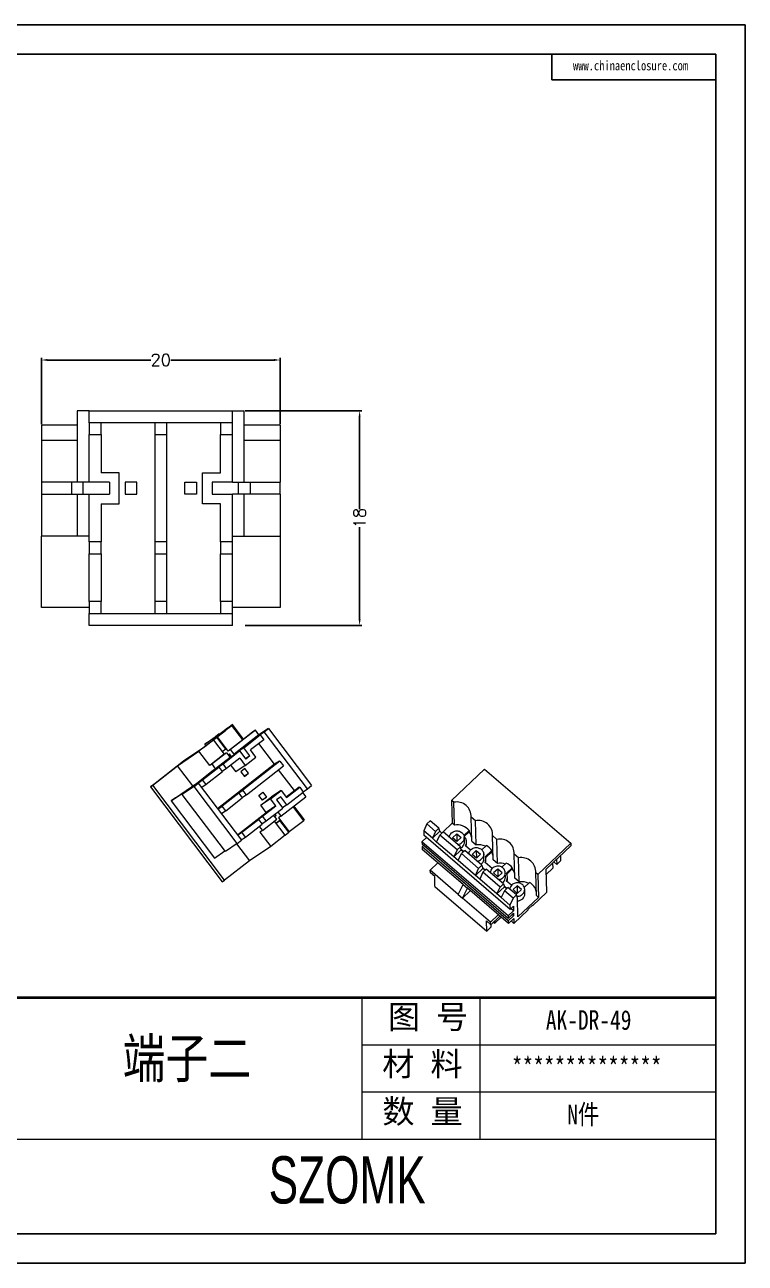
# Model space of a CAD drawing. Header units: inches. Extents: x 162 to 2102, y 1089 to 1379.
# Drawn here: x 1862.7 to 1923.1, y 1088.5 to 1192.3 of the extents above; entities that cross this region are included whole.
import ezdxf

# ---------------------------------------------------------------- set-up
doc = ezdxf.new("R2010")
doc.units = ezdxf.units.IN
doc.layers.add('文字', color=81, linetype='Continuous')
doc.layers.add('粗实线', color=7, linetype='Continuous', lineweight=30)
doc.layers.add('细实线', color=3, linetype='Continuous', lineweight=9)
doc.styles.get("Standard").update_dxf_attribs({"font": 'txt', "bigfont": 'gbcbig.shx'})
doc.styles.add('宋体', font='', dxfattribs={"width": 0.8, "height": 3.5})
doc.styles.add('长仿宋', font='', dxfattribs={"width": 0.7, "height": 4})
doc.styles.get('宋体').set_extended_font_data('SimSun')
doc.styles.get('长仿宋').set_extended_font_data('SimSun')
doc.dimstyles.new('1', dxfattribs={"dimtxt": 1, "dimasz": 0.5, "dimexe": 0.18, "dimexo": 0.0625, "dimgap": 0.09, "dimtad": 0, "dimzin": 9, "dimdsep": 46, "dimtxsty": 'Standard', "dimcen": 0.2, "dimclrd": 3, "dimclre": 3, "dimadec": 0, "dimazin": 2, "dimtfac": 1, "dimtofl": 0, "dimtmove": 0, "dimatfit": 3, "dimfxl": 1, "dimtolj": 1, "dimtzin": 0, "dimarcsym": 0})

# ---------------------------------------------------------------- blocks, each defined once
blk = doc.blocks.new('*D188')
at = {"color": 3, "lineweight": -2}
for p, q in [((1864.13, 1158.84), (1864.13, 1164.41)), ((1864.63, 1164.23), (1873.29, 1164.23)), ((1883.63, 1164.23), (1874.97, 1164.23)), ((1884.13, 1158.84), (1884.13, 1164.41))]:
    blk.add_line(p, q, dxfattribs=at)
at = {"color": 3}
for points in [[(1864.63, 1164.32), (1864.63, 1164.15), (1864.13, 1164.23)], [(1883.63, 1164.32), (1883.63, 1164.15), (1884.13, 1164.23)]]:
    blk.add_solid(points, dxfattribs=at)
at = {"layer": 'Defpoints', "color": 0}
for p in [(1884.13, 1164.23), (1864.13, 1158.78), (1884.13, 1158.78)]:
    blk.add_point(p, dxfattribs=at)
at = {"color": 0, "insert": (1874.13, 1164.23), "char_height": 1, "attachment_point": 5}
blk.add_mtext('\\A1;20', dxfattribs=at)
blk = doc.blocks.new('*D189')
at = {"color": 3, "lineweight": -2}
for p, q in [((1881.2, 1159.98), (1890.98, 1159.98)), ((1890.8, 1159.48), (1890.8, 1151.73)), ((1890.8, 1142.48), (1890.8, 1150.22)), ((1881.2, 1141.98), (1890.98, 1141.98))]:
    blk.add_line(p, q, dxfattribs=at)
at = {"color": 3}
for points in [[(1890.72, 1159.48), (1890.88, 1159.48), (1890.8, 1159.98)], [(1890.72, 1142.48), (1890.88, 1142.48), (1890.8, 1141.98)]]:
    blk.add_solid(points, dxfattribs=at)
at = {"layer": 'Defpoints', "color": 0}
for p in [(1881.13, 1159.98), (1881.13, 1141.98), (1890.8, 1141.98)]:
    blk.add_point(p, dxfattribs=at)
at = {"color": 0, "insert": (1890.8, 1150.98), "char_height": 1, "attachment_point": 5, "rotation": 90}
blk.add_mtext('\\A1;18', dxfattribs=at)

msp = doc.modelspace()

# ---------------------------------------------------------------- linework, layer by layer
for p, q in [((1776.288, 1192.336), (1923.125, 1192.336)), ((1923.125, 1192.336), (1923.125, 1088.511)), ((1780.087, 1189.864), (1920.653, 1189.864)), ((1906.92, 1189.864), (1906.92, 1187.718)), ((1920.653, 1189.864), (1920.653, 1090.983)), ((1906.92, 1187.718), (1920.653, 1187.718)), ((1780.087, 1090.983), (1920.653, 1090.983)), ((1776.288, 1088.511), (1923.125, 1088.511))]:
    msp.add_line(p, q)
at = {"color": 7, "linetype": 'Continuous', "lineweight": 15}
for p, q in [((1867.135, 1159.977), (1867.135, 1153.977)), ((1868.135, 1159.977), (1867.135, 1159.977)), ((1868.135, 1158.977), (1868.135, 1159.977)), ((1868.135, 1159.977), (1880.135, 1159.977)), ((1880.135, 1158.977), (1880.135, 1159.977)), ((1880.135, 1159.977), (1881.135, 1159.977)), ((1881.135, 1153.977), (1881.135, 1159.977)), ((1867.135, 1158.777), (1864.135, 1158.777)), ((1864.135, 1158.777), (1864.135, 1157.477)), ((1880.135, 1158.977), (1868.135, 1158.977)), ((1868.135, 1158.977), (1868.135, 1157.977)), ((1869.135, 1157.977), (1869.135, 1158.977)), ((1873.635, 1158.977), (1873.635, 1157.977)), ((1874.635, 1157.977), (1874.635, 1158.977)), ((1879.135, 1158.977), (1879.135, 1157.977)), ((1880.135, 1157.977), (1880.135, 1158.977)), ((1884.135, 1158.777), (1881.135, 1158.777)), ((1884.135, 1158.777), (1884.135, 1157.477)), ((1868.135, 1153.977), (1868.135, 1157.977)), ((1868.135, 1157.977), (1869.135, 1157.977)), ((1869.135, 1157.977), (1869.135, 1154.777)), ((1873.635, 1157.977), (1874.635, 1157.977)), ((1873.635, 1157.977), (1873.635, 1148.977)), ((1874.635, 1148.977), (1874.635, 1157.977)), ((1879.135, 1154.777), (1879.135, 1157.977)), ((1879.135, 1157.977), (1880.135, 1157.977)), ((1880.135, 1153.977), (1880.135, 1157.977)), ((1864.135, 1157.477), (1864.135, 1153.977)), ((1867.135, 1157.477), (1864.135, 1157.477)), ((1884.135, 1157.477), (1881.135, 1157.477)), ((1884.135, 1157.477), (1884.135, 1153.977)), ((1870.635, 1154.777), (1869.135, 1154.777)), ((1870.635, 1152.177), (1870.635, 1154.777)), ((1877.635, 1152.177), (1877.635, 1154.777)), ((1877.635, 1154.777), (1879.135, 1154.777)), ((1867.135, 1153.977), (1864.135, 1153.977)), ((1864.135, 1153.977), (1864.135, 1152.977)), ((1866.635, 1153.977), (1866.635, 1152.977)), ((1868.135, 1153.977), (1867.135, 1153.977)), ((1867.635, 1152.977), (1867.635, 1153.977)), ((1869.835, 1153.977), (1868.135, 1153.977)), ((1869.835, 1153.977), (1869.835, 1152.977)), ((1872.135, 1153.977), (1871.135, 1153.977)), ((1871.135, 1153.977), (1871.135, 1152.977)), ((1872.135, 1152.977), (1872.135, 1153.977)), ((1876.135, 1153.977), (1877.135, 1153.977)), ((1876.135, 1152.977), (1876.135, 1153.977)), ((1877.135, 1153.977), (1877.135, 1152.977)), ((1880.135, 1153.977), (1878.435, 1153.977)), ((1878.435, 1153.977), (1878.435, 1152.977)), ((1880.135, 1153.977), (1881.135, 1153.977)), ((1880.635, 1152.977), (1880.635, 1153.977)), ((1881.135, 1153.977), (1884.135, 1153.977)), ((1881.635, 1153.977), (1881.635, 1152.977)), ((1884.135, 1152.977), (1884.135, 1153.977)), ((1864.135, 1152.977), (1864.135, 1149.477)), ((1864.135, 1152.977), (1867.135, 1152.977)), ((1867.135, 1152.977), (1867.135, 1149.477)), ((1867.135, 1152.977), (1868.135, 1152.977)), ((1868.135, 1148.977), (1868.135, 1152.977)), ((1868.135, 1152.977), (1869.835, 1152.977)), ((1871.135, 1152.977), (1872.135, 1152.977)), ((1877.135, 1152.977), (1876.135, 1152.977)), ((1878.435, 1152.977), (1880.135, 1152.977)), ((1880.135, 1148.977), (1880.135, 1152.977)), ((1881.135, 1152.977), (1880.135, 1152.977)), ((1881.135, 1149.477), (1881.135, 1152.977)), ((1884.135, 1152.977), (1881.135, 1152.977)), ((1884.135, 1152.977), (1884.135, 1149.477)), ((1869.135, 1152.177), (1869.135, 1148.977)), ((1869.135, 1152.177), (1870.635, 1152.177)), ((1879.135, 1152.177), (1877.635, 1152.177)), ((1879.135, 1148.977), (1879.135, 1152.177)), ((1867.135, 1149.477), (1864.135, 1149.477)), ((1864.135, 1143.477), (1864.135, 1149.477)), ((1868.135, 1149.477), (1867.135, 1149.477)), ((1880.135, 1149.477), (1881.135, 1149.477)), ((1881.135, 1149.477), (1884.135, 1149.477)), ((1884.135, 1149.477), (1884.135, 1143.477)), ((1869.135, 1148.977), (1868.135, 1148.977)), ((1868.135, 1148.977), (1868.135, 1147.977)), ((1869.135, 1147.977), (1869.135, 1148.977)), ((1874.635, 1148.977), (1873.635, 1148.977)), ((1873.635, 1148.977), (1873.635, 1147.977)), ((1874.635, 1147.977), (1874.635, 1148.977)), ((1880.135, 1148.977), (1879.135, 1148.977)), ((1879.135, 1148.977), (1879.135, 1147.977)), ((1880.135, 1147.977), (1880.135, 1148.977)), ((1868.135, 1147.977), (1869.135, 1147.977)), ((1868.135, 1143.977), (1868.135, 1147.977)), ((1869.135, 1147.977), (1869.135, 1143.977)), ((1873.635, 1147.977), (1874.635, 1147.977)), ((1873.635, 1147.977), (1873.635, 1143.977)), ((1874.635, 1143.977), (1874.635, 1147.977)), ((1879.135, 1147.977), (1880.135, 1147.977)), ((1879.135, 1143.977), (1879.135, 1147.977)), ((1880.135, 1143.977), (1880.135, 1147.977)), ((1868.135, 1143.477), (1864.135, 1143.477)), ((1869.135, 1143.977), (1868.135, 1143.977)), ((1868.135, 1143.977), (1868.135, 1142.977)), ((1869.135, 1142.977), (1869.135, 1143.977)), ((1874.635, 1143.977), (1873.635, 1143.977)), ((1873.635, 1143.977), (1873.635, 1142.977)), ((1874.635, 1142.977), (1874.635, 1143.977)), ((1880.135, 1143.977), (1879.135, 1143.977)), ((1879.135, 1143.977), (1879.135, 1142.977)), ((1880.135, 1142.977), (1880.135, 1143.977)), ((1884.135, 1143.477), (1880.135, 1143.477)), ((1868.135, 1141.977), (1868.135, 1142.977)), ((1868.135, 1142.977), (1880.135, 1142.977)), ((1880.135, 1141.977), (1880.135, 1142.977)), ((1880.135, 1141.977), (1868.135, 1141.977)), ((1877.819, 1131.833), (1879.549, 1133.181)), ((1879.549, 1133.181), (1878.057, 1132.165)), ((1878.68, 1132.65), (1879.018, 1132.88)), ((1878.742, 1132.665), (1879.099, 1132.909)), ((1879.018, 1132.88), (1878.742, 1132.665)), ((1880.094, 1133.585), (1878.883, 1132.642)), ((1879.032, 1132.863), (1879.018, 1132.88)), ((1879.099, 1132.909), (1879.549, 1133.259)), ((1879.748, 1133.394), (1879.298, 1133.044)), ((1879.298, 1133.044), (1879.497, 1133.179)), ((1879.497, 1133.179), (1879.947, 1133.53)), ((1879.549, 1133.259), (1879.748, 1133.394)), ((1880.146, 1133.665), (1879.696, 1133.315)), ((1879.696, 1133.315), (1880.094, 1133.585)), ((1879.757, 1133.382), (1879.748, 1133.394)), ((1879.947, 1133.53), (1880.146, 1133.665)), ((1882.061, 1133.198), (1879.985, 1131.581)), ((1880.997, 1132.389), (1880.094, 1133.585)), ((1881.068, 1132.444), (1880.146, 1133.665)), ((1882.363, 1132.799), (1880.287, 1131.182)), ((1881.862, 1133.062), (1880.997, 1132.389)), ((1881.082, 1131.724), (1882.466, 1132.802)), ((1882.061, 1133.198), (1881.862, 1133.062)), ((1882.363, 1132.799), (1882.061, 1133.198)), ((1882.068, 1132.531), (1882.466, 1132.802)), ((1882.414, 1132.8), (1882.068, 1132.531)), ((1883.158, 1133.34), (1882.363, 1132.799)), ((1882.414, 1132.8), (1882.812, 1133.071)), ((1882.431, 1132.778), (1882.414, 1132.8)), ((1882.466, 1132.802), (1882.767, 1132.403)), ((1882.812, 1133.071), (1883.158, 1133.34)), ((1886.427, 1128.285), (1882.812, 1133.071)), ((1883.158, 1133.34), (1886.773, 1128.554)), ((1876.029, 1130.615), (1877.819, 1131.833)), ((1878.537, 1132.373), (1877.326, 1131.43)), ((1877.828, 1132.016), (1878.105, 1132.232)), ((1878.057, 1132.165), (1877.828, 1132.016)), ((1877.912, 1131.906), (1877.828, 1132.016)), ((1878.127, 1132.073), (1878.057, 1132.165)), ((1878.105, 1132.232), (1878.68, 1132.65)), ((1878.843, 1132.615), (1878.497, 1132.346)), ((1878.537, 1132.373), (1878.497, 1132.346)), ((1878.537, 1132.373), (1879.441, 1131.176)), ((1878.843, 1132.615), (1878.883, 1132.642)), ((1879.596, 1131.618), (1878.843, 1132.615)), ((1879.787, 1131.446), (1878.883, 1132.642)), ((1880.997, 1132.389), (1879.787, 1131.446)), ((1881.082, 1131.724), (1880.287, 1131.182)), ((1881.594, 1131.046), (1881.082, 1131.724)), ((1882.767, 1132.403), (1881.66, 1131.541)), ((1883.673, 1130.336), (1882.355, 1132.082)), ((1875.536, 1130.212), (1877.326, 1131.43)), ((1878.23, 1130.233), (1877.326, 1131.43)), ((1879.441, 1131.176), (1878.23, 1130.233)), ((1879.639, 1131.312), (1878.428, 1130.369)), ((1879.941, 1130.913), (1878.73, 1129.97)), ((1879.596, 1131.618), (1879.288, 1131.378)), ((1879.352, 1130.377), (1880.736, 1131.454)), ((1879.441, 1131.176), (1879.639, 1131.312)), ((1879.639, 1131.312), (1879.941, 1130.913)), ((1880.76, 1130.84), (1879.653, 1129.978)), ((1879.773, 1131.135), (1879.897, 1131.219)), ((1879.779, 1131.127), (1879.897, 1131.219)), ((1879.985, 1131.581), (1879.787, 1131.446)), ((1880.065, 1130.998), (1879.897, 1131.219)), ((1879.941, 1130.913), (1880.736, 1131.454)), ((1880.287, 1131.182), (1879.985, 1131.581)), ((1880.736, 1131.454), (1881.248, 1130.776)), ((1880.76, 1130.84), (1881.212, 1130.242)), ((1881.212, 1130.242), (1882.112, 1130.942)), ((1881.594, 1131.046), (1881.231, 1130.799)), ((1881.594, 1131.046), (1881.248, 1130.776)), ((1882.112, 1130.942), (1881.66, 1131.541)), ((1873.261, 1128.46), (1876.029, 1130.615)), ((1873.46, 1128.595), (1875.536, 1130.212)), ((1876.809, 1128.527), (1875.536, 1130.212)), ((1877.147, 1128.757), (1878.531, 1129.835)), ((1877.622, 1129.029), (1879.006, 1130.107)), ((1879.307, 1129.708), (1877.923, 1128.631)), ((1878.428, 1130.369), (1878.23, 1130.233)), ((1878.73, 1129.97), (1878.428, 1130.369)), ((1878.73, 1129.97), (1878.531, 1129.835)), ((1878.608, 1129.836), (1879.006, 1130.107)), ((1878.954, 1130.106), (1878.608, 1129.836)), ((1883.673, 1130.336), (1878.896, 1126.615)), ((1878.954, 1130.106), (1879.352, 1130.377)), ((1878.971, 1130.083), (1878.954, 1130.106)), ((1879.006, 1130.107), (1879.307, 1129.708)), ((1879.653, 1129.978), (1879.29, 1129.731)), ((1879.653, 1129.978), (1879.352, 1130.377)), ((1880.002, 1130.249), (1880.417, 1129.7)), ((1881.212, 1130.242), (1880.417, 1129.7)), ((1881.19, 1129.986), (1880.844, 1129.716)), ((1880.844, 1129.716), (1881.146, 1129.318)), ((1884.123, 1130.608), (1881.009, 1128.183)), ((1881.492, 1129.587), (1881.19, 1129.986)), ((1881.31, 1127.784), (1884.424, 1130.209)), ((1884.071, 1130.607), (1883.673, 1130.336)), ((1884.123, 1130.608), (1883.725, 1130.337)), ((1884.071, 1130.607), (1883.725, 1130.337)), ((1885.33, 1128.142), (1884.012, 1129.888)), ((1884.088, 1130.584), (1884.071, 1130.607)), ((1884.123, 1130.608), (1884.424, 1130.209)), ((1901.277, 1129.943), (1898.513, 1127.31)), ((1901.277, 1129.943), (1908.504, 1123.726)), ((1873.46, 1128.595), (1873.261, 1128.46)), ((1879.485, 1120.618), (1873.46, 1128.595)), ((1875.357, 1127.538), (1877.147, 1128.757)), ((1876.878, 1128.489), (1877.276, 1128.76)), ((1877.224, 1128.759), (1876.878, 1128.489)), ((1876.93, 1128.491), (1877.276, 1128.76)), ((1877.224, 1128.759), (1877.622, 1129.029)), ((1877.241, 1128.736), (1877.224, 1128.759)), ((1877.276, 1128.76), (1880.891, 1123.974)), ((1877.923, 1128.631), (1877.56, 1128.384)), ((1877.923, 1128.631), (1877.622, 1129.029)), ((1881.129, 1129.34), (1881.492, 1129.587)), ((1881.146, 1129.318), (1881.492, 1129.587)), ((1873.261, 1128.46), (1879.286, 1120.483)), ((1875.011, 1127.269), (1876.801, 1128.487)), ((1875.357, 1127.538), (1875.011, 1127.269)), ((1876.93, 1128.491), (1875.936, 1127.814)), ((1876.801, 1128.487), (1875.936, 1127.814)), ((1879.551, 1123.028), (1875.936, 1127.814)), ((1880.545, 1123.704), (1876.93, 1128.491)), ((1880.663, 1127.914), (1879.279, 1126.836)), ((1880.663, 1127.914), (1880.265, 1127.643)), ((1880.611, 1127.912), (1880.265, 1127.643)), ((1880.611, 1127.912), (1881.009, 1128.183)), ((1880.628, 1127.89), (1880.611, 1127.912)), ((1880.663, 1127.914), (1880.964, 1127.515)), ((1881.31, 1127.784), (1880.947, 1127.537)), ((1881.31, 1127.784), (1881.009, 1128.183)), ((1882.35, 1127.722), (1882.696, 1127.992)), ((1882.652, 1127.323), (1882.35, 1127.722)), ((1882.526, 1126.908), (1883.425, 1127.609)), ((1882.635, 1127.346), (1882.998, 1127.593)), ((1882.998, 1127.593), (1882.652, 1127.323)), ((1882.696, 1127.992), (1882.998, 1127.593)), ((1883.321, 1127.45), (1884.221, 1128.15)), ((1884.221, 1128.15), (1883.425, 1127.609)), ((1884.185, 1127.616), (1883.839, 1127.346)), ((1884.697, 1126.938), (1884.185, 1127.616)), ((1884.203, 1125.997), (1886.279, 1127.614)), ((1884.221, 1128.15), (1884.672, 1127.552)), ((1884.635, 1127.601), (1885.33, 1128.142)), ((1884.672, 1127.552), (1885.78, 1128.414)), ((1884.697, 1126.938), (1886.081, 1128.015)), ((1885.33, 1128.142), (1885.728, 1128.413)), ((1885.78, 1128.414), (1885.382, 1128.144)), ((1885.728, 1128.413), (1885.382, 1128.144)), ((1885.745, 1128.391), (1885.728, 1128.413)), ((1885.78, 1128.414), (1886.081, 1128.015)), ((1886.014, 1127.964), (1886.279, 1127.614)), ((1886.064, 1128.038), (1886.427, 1128.285)), ((1886.427, 1128.285), (1886.773, 1128.554)), ((1875.011, 1127.269), (1878.626, 1122.483)), ((1878.916, 1126.589), (1879.279, 1126.836)), ((1879.58, 1126.437), (1879.279, 1126.836)), ((1879.58, 1126.437), (1880.964, 1127.515)), ((1883.321, 1127.45), (1882.526, 1126.908)), ((1882.977, 1126.31), (1882.526, 1126.908)), ((1882.666, 1125.989), (1883.773, 1126.852)), ((1882.967, 1125.591), (1884.351, 1126.668)), ((1883.773, 1126.852), (1882.977, 1126.31)), ((1883.773, 1126.852), (1883.321, 1127.45)), ((1883.839, 1127.346), (1884.351, 1126.668)), ((1884.697, 1126.938), (1884.334, 1126.691)), ((1886.118, 1125.609), (1885.224, 1126.793)), ((1886.171, 1125.688), (1885.295, 1126.848)), ((1898.694, 1127.155), (1898.513, 1127.31)), ((1898.513, 1127.31), (1898.571, 1125.399)), ((1898.752, 1125.244), (1898.694, 1127.155)), ((1879.58, 1126.437), (1879.217, 1126.19)), ((1880.553, 1124.422), (1882.977, 1126.31)), ((1880.936, 1124.642), (1882.32, 1125.72)), ((1882.32, 1125.72), (1881.922, 1125.449)), ((1882.268, 1125.719), (1881.922, 1125.449)), ((1882.268, 1125.719), (1882.666, 1125.989)), ((1882.285, 1125.696), (1882.268, 1125.719)), ((1882.32, 1125.72), (1882.621, 1125.321)), ((1882.604, 1125.343), (1882.967, 1125.591)), ((1882.646, 1124.785), (1883.857, 1125.728)), ((1882.967, 1125.591), (1882.666, 1125.989)), ((1883.857, 1125.728), (1883.592, 1126.078)), ((1884.561, 1124.396), (1883.667, 1125.58)), ((1883.695, 1125.942), (1883.813, 1126.034)), ((1883.813, 1126.034), (1883.711, 1126.17)), ((1883.791, 1125.416), (1884.115, 1125.636)), ((1884.115, 1125.636), (1883.807, 1125.396)), ((1883.938, 1126.347), (1884.203, 1125.997)), ((1884.203, 1125.997), (1884.004, 1125.862)), ((1884.004, 1125.862), (1884.907, 1124.666)), ((1884.868, 1124.638), (1884.115, 1125.636)), ((1886.118, 1125.609), (1884.907, 1124.666)), ((1886.171, 1125.688), (1886.1, 1125.633)), ((1896.716, 1125.599), (1896.44, 1125.336)), ((1897.439, 1124.977), (1896.716, 1125.599)), ((1900.501, 1125.601), (1900.139, 1125.911)), ((1900.2, 1123.894), (1900.139, 1125.911)), ((1900.562, 1123.583), (1900.501, 1125.601)), ((1880.573, 1124.395), (1880.936, 1124.642)), ((1881.237, 1124.243), (1880.936, 1124.642)), ((1881.237, 1124.243), (1882.621, 1125.321)), ((1882.382, 1125.135), (1882.646, 1124.785)), ((1882.646, 1124.785), (1882.447, 1124.65)), ((1882.447, 1124.65), (1883.351, 1123.453)), ((1884.56, 1124.399), (1884.868, 1124.638)), ((1884.907, 1124.666), (1884.868, 1124.638)), ((1896.44, 1125.336), (1896.173, 1124.754)), ((1896.173, 1124.754), (1896.184, 1124.393)), ((1896.896, 1124.132), (1896.173, 1124.754)), ((1897.163, 1124.714), (1896.44, 1125.336)), ((1896.896, 1124.132), (1897.518, 1124.725)), ((1897.163, 1124.714), (1896.896, 1124.132)), ((1897.163, 1124.714), (1897.439, 1124.977)), ((1897.518, 1124.725), (1897.439, 1124.977)), ((1897.518, 1124.725), (1897.699, 1124.569)), ((1897.801, 1124.667), (1897.524, 1124.403)), ((1898.571, 1125.399), (1897.801, 1124.666)), ((1899.246, 1123.423), (1897.801, 1124.667)), ((1898.752, 1125.244), (1898.571, 1125.399)), ((1898.599, 1124.182), (1898.945, 1124.511)), ((1898.945, 1124.511), (1899.306, 1124.2)), ((1898.945, 1124.511), (1898.961, 1123.959)), ((1899.548, 1124.365), (1899.983, 1124.779)), ((1899.574, 1124.28), (1899.986, 1124.673)), ((1899.983, 1124.779), (1899.986, 1124.673)), ((1880.545, 1123.704), (1879.551, 1123.028)), ((1880.483, 1123.662), (1881.561, 1122.235)), ((1880.545, 1123.704), (1880.891, 1123.974)), ((1880.874, 1123.996), (1881.237, 1124.243)), ((1883.351, 1123.453), (1881.561, 1122.235)), ((1884.561, 1124.396), (1883.351, 1123.453)), ((1896.401, 1124.207), (1896.023, 1123.846)), ((1903.25, 1117.629), (1896.023, 1123.846)), ((1896.023, 1123.846), (1896.03, 1123.634)), ((1903.257, 1117.417), (1896.03, 1123.634)), ((1896.15, 1123.53), (1896.036, 1123.422)), ((1903.263, 1117.205), (1896.036, 1123.422)), ((1896.036, 1123.422), (1896.042, 1123.209)), ((1903.411, 1118.176), (1896.184, 1124.393)), ((1896.896, 1124.132), (1897.257, 1123.822)), ((1897.257, 1123.822), (1897.524, 1124.403)), ((1898.703, 1122.578), (1897.257, 1123.822)), ((1898.97, 1123.16), (1897.524, 1124.403)), ((1898.96, 1123.871), (1898.599, 1124.182)), ((1898.912, 1123.912), (1898.961, 1123.959)), ((1898.939, 1123.937), (1898.987, 1123.896)), ((1899.306, 1124.2), (1898.96, 1123.871)), ((1898.97, 1123.16), (1899.246, 1123.423)), ((1899.325, 1123.17), (1899.246, 1123.423)), ((1899.589, 1123.827), (1899.577, 1124.21)), ((1900.096, 1123.148), (1899.686, 1123.501)), ((1899.767, 1123.727), (1899.764, 1123.833)), ((1900.2, 1123.894), (1900.562, 1123.583)), ((1901.429, 1123.536), (1901.045, 1123.171)), ((1902.307, 1124.046), (1901.946, 1124.357)), ((1902.007, 1122.34), (1901.946, 1124.357)), ((1902.369, 1122.029), (1902.307, 1124.046)), ((1905.74, 1121.093), (1908.504, 1123.726)), ((1906.438, 1121.539), (1908.511, 1123.513)), ((1908.504, 1123.726), (1908.511, 1123.513)), ((1878.626, 1122.483), (1879.508, 1123.084)), ((1899.475, 1120.256), (1896.042, 1123.209)), ((1898.703, 1122.578), (1899.325, 1123.17)), ((1898.97, 1123.16), (1898.703, 1122.578)), ((1899.064, 1122.267), (1898.703, 1122.578)), ((1899.064, 1122.267), (1899.331, 1122.849)), ((1899.325, 1123.17), (1899.505, 1123.015)), ((1899.341, 1123.172), (1899.33, 1123.166)), ((1899.607, 1123.112), (1899.331, 1122.849)), ((1900.776, 1121.606), (1899.331, 1122.849)), ((1899.513, 1123.023), (1899.341, 1123.172)), ((1899.341, 1123.156), (1899.341, 1123.172)), ((1901.053, 1121.869), (1899.607, 1123.112)), ((1900.225, 1122.783), (1900.571, 1123.112)), ((1900.587, 1122.472), (1900.225, 1122.783)), ((1900.571, 1123.112), (1900.932, 1122.801)), ((1900.571, 1123.112), (1900.59, 1122.475)), ((1900.932, 1122.801), (1900.587, 1122.472)), ((1901.215, 1122.429), (1901.203, 1122.811)), ((1901.361, 1122.609), (1901.874, 1123.098)), ((1901.382, 1122.52), (1901.878, 1122.992)), ((1901.393, 1122.328), (1901.39, 1122.434)), ((1901.874, 1123.098), (1901.878, 1122.992)), ((1904.114, 1122.492), (1903.753, 1122.803)), ((1903.814, 1120.786), (1903.753, 1122.803)), ((1904.175, 1120.475), (1904.114, 1122.492)), ((1907.315, 1122.373), (1906.97, 1122.044)), ((1907.315, 1122.373), (1907.328, 1121.949)), ((1907.674, 1122.278), (1907.661, 1122.704)), ((1881.561, 1122.235), (1879.485, 1120.618)), ((1896.725, 1121.457), (1897.367, 1122.069)), ((1896.731, 1121.245), (1896.725, 1121.457)), ((1899.074, 1119.437), (1896.725, 1121.457)), ((1900.51, 1121.024), (1899.064, 1122.267)), ((1900.51, 1121.024), (1901.132, 1121.616)), ((1900.51, 1121.024), (1900.776, 1121.606)), ((1901.053, 1121.869), (1900.776, 1121.606)), ((1901.053, 1121.869), (1901.132, 1121.616)), ((1901.32, 1121.469), (1901.125, 1121.636)), ((1901.312, 1121.461), (1901.132, 1121.616)), ((1901.138, 1121.295), (1901.414, 1121.558)), ((1901.902, 1121.594), (1901.312, 1122.102)), ((1902.86, 1120.315), (1901.414, 1121.558)), ((1902.369, 1122.029), (1902.007, 1122.34)), ((1902.377, 1121.558), (1902.032, 1121.229)), ((1902.739, 1121.247), (1902.377, 1121.558)), ((1902.377, 1121.558), (1902.397, 1120.921)), ((1903.091, 1122.051), (1902.733, 1121.71)), ((1903.103, 1121.2), (1903.597, 1121.671)), ((1903.14, 1121.127), (1903.6, 1121.564)), ((1903.597, 1121.671), (1903.6, 1121.564)), ((1906.496, 1119.628), (1906.438, 1121.539)), ((1906.983, 1121.619), (1906.451, 1121.113)), ((1906.97, 1122.044), (1906.983, 1121.619)), ((1907.087, 1122.156), (1907.328, 1121.949)), ((1907.674, 1122.278), (1907.328, 1121.949)), ((1879.286, 1120.483), (1879.485, 1120.618)), ((1897.092, 1120.934), (1896.731, 1121.245)), ((1897.118, 1120.085), (1897.092, 1120.934)), ((1900.871, 1120.713), (1900.51, 1121.024)), ((1901.138, 1121.295), (1900.871, 1120.713)), ((1902.316, 1119.47), (1900.871, 1120.713)), ((1902.583, 1120.051), (1901.138, 1121.295)), ((1902.032, 1121.229), (1902.393, 1120.918)), ((1902.393, 1120.918), (1902.739, 1121.247)), ((1902.86, 1120.315), (1902.583, 1120.051)), ((1902.86, 1120.315), (1902.938, 1120.062)), ((1903.022, 1120.874), (1903.01, 1121.257)), ((1903.528, 1120.195), (1903.119, 1120.547)), ((1903.2, 1120.773), (1903.197, 1120.88)), ((1904.175, 1120.475), (1903.814, 1120.786)), ((1905.042, 1120.427), (1904.607, 1120.013)), ((1905.74, 1121.093), (1905.56, 1121.249)), ((1905.618, 1119.338), (1905.56, 1121.249)), ((1905.74, 1121.093), (1905.798, 1119.182)), ((1897.118, 1120.085), (1901.454, 1116.354)), ((1899.074, 1119.437), (1899.475, 1120.256)), ((1899.074, 1119.437), (1899.435, 1119.126)), ((1899.435, 1119.126), (1899.837, 1119.945)), ((1900.078, 1119.738), (1899.435, 1119.126)), ((1899.475, 1120.256), (1899.837, 1119.945)), ((1903.269, 1116.992), (1899.837, 1119.945)), ((1902.316, 1119.47), (1902.938, 1120.062)), ((1902.316, 1119.47), (1902.583, 1120.051)), ((1902.678, 1119.159), (1902.316, 1119.47)), ((1902.944, 1119.741), (1902.678, 1119.159)), ((1903.127, 1119.914), (1902.932, 1120.082)), ((1903.119, 1119.907), (1902.938, 1120.062)), ((1902.944, 1119.741), (1903.221, 1120.004)), ((1903.667, 1119.119), (1902.944, 1119.741)), ((1903.944, 1119.382), (1903.221, 1120.004)), ((1904.004, 1120.159), (1903.658, 1119.83)), ((1903.658, 1119.83), (1904.019, 1119.519)), ((1903.667, 1119.119), (1903.944, 1119.382)), ((1904.022, 1119.129), (1903.944, 1119.382)), ((1904.02, 1119.607), (1903.971, 1119.56)), ((1904.004, 1120.159), (1904.02, 1119.607)), ((1904.365, 1119.848), (1904.004, 1120.159)), ((1904.019, 1119.519), (1904.365, 1119.848)), ((1904.648, 1119.476), (1904.636, 1119.858)), ((1905.286, 1118.476), (1906.496, 1119.628)), ((1905.798, 1119.182), (1905.618, 1119.338)), ((1901.784, 1117.105), (1899.435, 1119.126)), ((1903.4, 1118.537), (1902.678, 1119.159)), ((1903.667, 1119.119), (1903.4, 1118.537)), ((1903.4, 1118.537), (1903.411, 1118.176)), ((1903.411, 1118.176), (1903.688, 1118.439)), ((1903.699, 1118.057), (1903.482, 1118.244)), ((1903.688, 1118.439), (1903.699, 1118.057)), ((1904.071, 1117.537), (1904.022, 1119.129)), ((1905.798, 1119.182), (1904.071, 1117.537)), ((1905.285, 1118.519), (1904.94, 1118.19)), ((1904.941, 1118.147), (1904.94, 1118.19)), ((1905.286, 1118.476), (1905.262, 1118.497)), ((1905.285, 1118.519), (1905.286, 1118.476)), ((1901.429, 1117.204), (1901.79, 1116.893)), ((1901.454, 1116.354), (1901.429, 1117.204)), ((1901.784, 1117.105), (1902.426, 1117.718)), ((1902.547, 1117.614), (1901.79, 1116.893)), ((1902.139, 1117.225), (1902.146, 1117.013)), ((1902.668, 1117.51), (1902.146, 1117.013)), ((1903.699, 1118.057), (1903.25, 1117.629)), ((1903.25, 1117.629), (1903.257, 1117.417)), ((1903.257, 1117.417), (1903.706, 1117.845)), ((1903.712, 1117.632), (1903.263, 1117.205)), ((1903.263, 1117.205), (1903.269, 1116.992)), ((1903.269, 1116.992), (1903.719, 1117.42)), ((1903.732, 1116.995), (1903.49, 1117.203)), ((1903.712, 1117.632), (1903.592, 1117.736)), ((1903.706, 1117.845), (1903.712, 1117.632)), ((1903.719, 1117.42), (1903.732, 1116.995)), ((1903.732, 1116.995), (1904.941, 1118.147)), ((1901.8, 1116.684), (1901.454, 1116.354)), ((1901.79, 1116.893), (1901.784, 1117.105)), ((1901.794, 1116.896), (1901.8, 1116.684)), ((1902.025, 1117.116), (1902.146, 1117.013))]:
    msp.add_line(p, q, dxfattribs=at)
at = {"color": 7, "linetype": 'Continuous', "lineweight": 15, "flags": 128}
for points in [[(1898.328, 1124.213), (1898.331, 1124.249), (1898.345, 1124.322), (1898.37, 1124.392), (1898.404, 1124.46), (1898.448, 1124.522), (1898.501, 1124.579), (1898.561, 1124.63), (1898.628, 1124.673), (1898.7, 1124.707), (1898.777, 1124.733), (1898.857, 1124.749), (1898.939, 1124.756), (1899.02, 1124.754), (1899.101, 1124.741), (1899.179, 1124.719), (1899.253, 1124.689), (1899.322, 1124.649), (1899.384, 1124.602), (1899.44, 1124.548), (1899.487, 1124.487), (1899.524, 1124.422), (1899.552, 1124.353), (1899.57, 1124.281), (1899.577, 1124.207), (1899.574, 1124.133), (1899.56, 1124.06), (1899.535, 1123.989), (1899.501, 1123.922), (1899.457, 1123.859), (1899.404, 1123.802), (1899.404, 1123.802)], [(1899.954, 1122.814), (1899.957, 1122.85), (1899.972, 1122.923), (1899.996, 1122.993), (1900.031, 1123.061), (1900.074, 1123.123), (1900.127, 1123.18), (1900.187, 1123.231), (1900.254, 1123.274), (1900.327, 1123.308), (1900.403, 1123.334), (1900.483, 1123.351), (1900.565, 1123.358), (1900.646, 1123.355), (1900.727, 1123.342), (1900.805, 1123.321), (1900.879, 1123.29), (1900.948, 1123.25), (1901.011, 1123.203), (1901.066, 1123.149), (1901.113, 1123.089), (1901.151, 1123.023), (1901.179, 1122.954), (1901.196, 1122.882), (1901.203, 1122.808), (1901.2, 1122.734), (1901.186, 1122.661), (1901.161, 1122.59), (1901.127, 1122.523), (1901.083, 1122.46), (1901.03, 1122.403), (1901.03, 1122.403)], [(1901.042, 1122.021), (1900.982, 1121.971), (1900.955, 1121.953)], [(1902.441, 1120.674), (1902.481, 1120.679), (1902.561, 1120.695), (1902.637, 1120.721), (1902.71, 1120.756), (1902.777, 1120.799), (1902.837, 1120.849), (1902.89, 1120.906), (1902.933, 1120.969), (1902.968, 1121.036), (1902.993, 1121.107), (1903.007, 1121.18), (1903.01, 1121.254), (1903.003, 1121.327), (1902.985, 1121.4), (1902.957, 1121.469), (1902.919, 1121.534), (1902.873, 1121.595), (1902.817, 1121.649), (1902.755, 1121.696), (1902.686, 1121.736), (1902.612, 1121.766), (1902.534, 1121.788), (1902.453, 1121.801), (1902.371, 1121.803), (1902.29, 1121.796), (1902.21, 1121.78), (1902.133, 1121.754), (1902.061, 1121.719), (1901.994, 1121.677), (1901.934, 1121.626), (1901.934, 1121.626)], [(1902.762, 1120.398), (1902.788, 1120.416), (1902.849, 1120.467)], [(1903.977, 1119.274), (1904.026, 1119.273), (1904.107, 1119.28), (1904.187, 1119.297), (1904.264, 1119.322), (1904.336, 1119.357), (1904.403, 1119.4), (1904.463, 1119.45), (1904.516, 1119.507), (1904.56, 1119.57), (1904.594, 1119.637), (1904.619, 1119.708), (1904.633, 1119.781), (1904.636, 1119.855), (1904.629, 1119.929), (1904.611, 1120.001), (1904.583, 1120.07), (1904.546, 1120.136), (1904.499, 1120.196), (1904.443, 1120.25), (1904.381, 1120.297), (1904.312, 1120.337), (1904.238, 1120.367), (1904.16, 1120.389), (1904.079, 1120.402), (1903.998, 1120.404), (1903.916, 1120.397), (1903.836, 1120.381), (1903.759, 1120.355), (1903.687, 1120.321), (1903.62, 1120.278), (1903.56, 1120.227), (1903.56, 1120.227)]]:
    msp.add_lwpolyline(points, dxfattribs=at)
at = {"color": 7, "linetype": 'Continuous', "lineweight": 15}
for centre, radius, start, end in [((1898.949, 1125.989), 1.193, 356.25986, 102.33281), ((1900.755, 1124.435), 1.193, 356.25986, 102.33281), ((1898.971, 1123.961), 1.302, 38.95921, 99.692), ((1899.143, 1124.018), 1.068, 11.1807, 37.81096), ((1898.956, 1124.282), 0.657, 274.59868, 313.03434), ((1898.984, 1123.876), 0.628, 297.91145, 313.45928), ((1899.048, 1123.817), 0.541, 312.85559, 1.13336), ((1899.09, 1123.813), 0.673, 332.32543, 44.60368), ((1899.102, 1123.707), 0.665, 338.98085, 1.65077), ((1900.774, 1122.242), 1.358, 64.54446, 98.98859), ((1900.859, 1122.51), 1.173, 30.09958, 60.9632), ((1902.562, 1122.881), 1.193, 356.25986, 102.33281), ((1900.582, 1122.884), 0.657, 274.59868, 313.03434), ((1900.674, 1122.418), 0.541, 312.85559, 1.13336), ((1900.726, 1122.414), 0.664, 331.97095, 17.12697), ((1900.965, 1122.469), 1.052, 11.07267, 29.81066), ((1904.369, 1121.326), 1.193, 356.25986, 102.33281), ((1900.73, 1122.308), 0.663, 338.94787, 1.68374), ((1902.304, 1121.228), 0.544, 132.906, 176.66713), ((1902.58, 1120.677), 1.369, 71.61284, 98.90113), ((1902.636, 1120.921), 1.219, 37.96957, 68.05574), ((1902.754, 1120.909), 1.07, 11.20867, 37.783), ((1902.485, 1120.862), 0.537, 312.64289, 1.34606), ((1902.532, 1120.859), 0.664, 331.99637, 30.83966), ((1902.536, 1120.754), 0.664, 338.95981, 1.6718), ((1904.388, 1119.133), 1.358, 64.54446, 98.98859), ((1904.504, 1119.436), 1.128, 11.90698, 61.48996), ((1903.93, 1119.829), 0.544, 132.906, 176.66713), ((1904.111, 1119.463), 0.537, 312.64289, 1.34606), ((1904.025, 1119.551), 0.66, 270.41075, 312.99564)]:
    msp.add_arc(centre, radius, start, end, dxfattribs=at)
at = {"layer": '粗实线', "color": 7, "lineweight": 40}
msp.add_line((1920.653, 1110.759), (1861.325, 1110.759), dxfattribs=at)
at = {"layer": '细实线', "color": 7}
for p, q in [((1890.989, 1110.759), (1890.989, 1098.894)), ((1900.877, 1110.759), (1900.877, 1098.977)), ((1920.653, 1106.804), (1890.989, 1106.804)), ((1920.653, 1102.849), (1890.989, 1102.849)), ((1920.653, 1098.894), (1831.661, 1098.894))]:
    msp.add_line(p, q, dxfattribs=at)

# ---------------------------------------------------------------- texts
at = {"layer": '文字', "color": 0, "attachment_point": 1, "style": '宋体'}
for s, insert, char_height, width in [('www.chinaenclosure.com', (1908.689, 1189.32), 0.80569, 14.15522), ('{\\H1.111x;AK-DR-49}', (1906.411, 1109.726), 1.4832, 17.14751), ('端子二', (1870.926, 1107.345), 3.296, 42.1383), ('{\\H1.111x;**************}', (1903.558, 1105.771), 1.4832, 17.14751), ('{\\H1.111x;N件}', (1908.205, 1101.816), 1.4832, 17.14751)]:
    msp.add_mtext(s, dxfattribs=dict(at, insert=insert, char_height=char_height, width=width))
at = {"layer": '粗实线', "insert": (1883.175, 1097.477), "char_height": 3.95521, "width": 44.35379, "attachment_point": 1, "style": '长仿宋'}
msp.add_mtext('{\\fSTXinwei|b0|i0|c134|p2;SZOMK}', dxfattribs=at)
at = {"layer": '细实线', "color": 7, "char_height": 1.97761, "attachment_point": 1}
for s, insert, width in [('{\\fSimSun|b0|i0|c134|p54;图 号}', (1893.164, 1110.159), 9.88803), ('{\\fSimSun|b0|i0|c134|p54;材 料   }', (1892.695, 1106.204), 9.88803), ('{\\fSimSun|b0|i0|c134|p54;数 量}', (1892.704, 1102.229), 8.93507)]:
    msp.add_mtext(s, dxfattribs=dict(at, insert=insert, width=width))

# ---------------------------------------------------------------- dimensions: what is measured, and where the dimension line sits
dim = msp.add_linear_dim(base=(1884.135, 1164.235), p1=(1864.135, 1158.777), p2=(1884.135, 1158.777), dimstyle='1')
dim.commit()
dim.dimension.update_dxf_attribs({"geometry": '*D188', "text_midpoint": (1874.135, 1164.235)})
dim = msp.add_linear_dim(base=(1890.799, 1141.977), p1=(1881.135, 1159.977), p2=(1881.135, 1141.977), angle=90, dimstyle='1')
dim.commit()
dim.dimension.update_dxf_attribs({"geometry": '*D189', "text_midpoint": (1890.799, 1150.977)})

doc.saveas('drawing.dxf')
